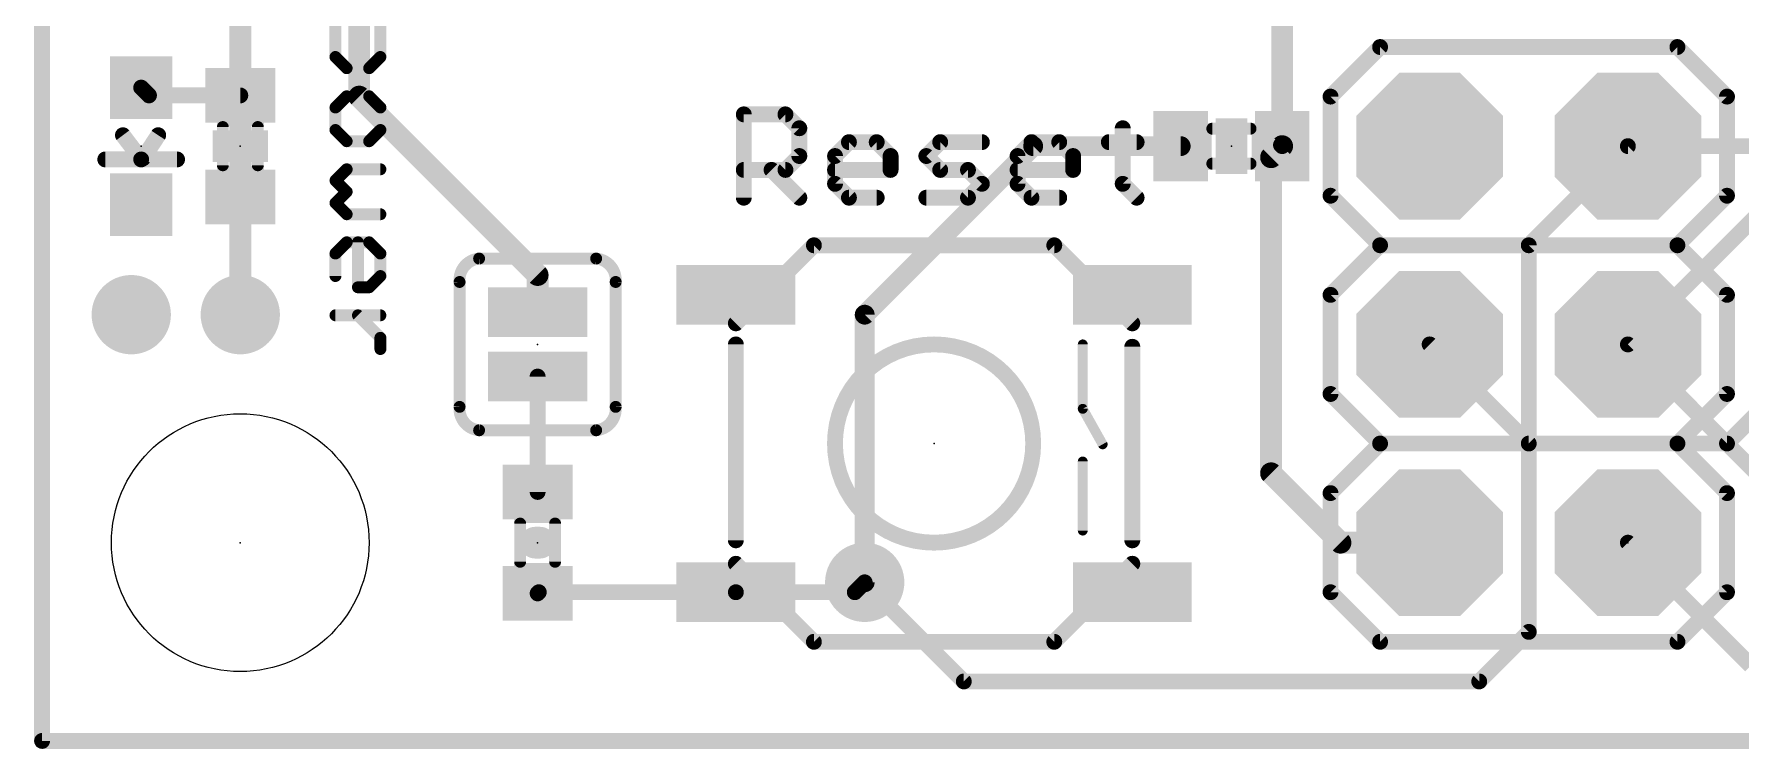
# Model space of a CAD drawing. Extents: x -1 to 63.6, y -0.1 to 40.7.
# Drawn here: x -0.1 to 21.77, y -0.1 to 9.06 of the extents above; entities that cross this region are included whole.
import ezdxf

# ---------------------------------------------------------------- set-up
doc = ezdxf.new("R2010")
doc.units = 0
for name, color, linetype in [('1', 12, 'CONTINUOUS'), ('16', 132, 'CONTINUOUS'), ('17', 110, 'CONTINUOUS'), ('18', 110, 'CONTINUOUS'), ('20', 53, 'CONTINUOUS'), ('21', 41, 'CONTINUOUS'), ('23', 53, 'CONTINUOUS'), ('51', 53, 'CONTINUOUS')]:
    doc.layers.add(name, color=color, linetype=linetype)

# ---------------------------------------------------------------- blocks, each defined once
blk = doc.blocks.new('RECT')
blk.add_solid([(-0.5, -0.5), (0.5, -0.5), (-0.5, 0.5), (0.5, 0.5)])
blk = doc.blocks.new('OCTAGONP')
at = {"const_width": 0.5}
blk.add_lwpolyline([(-0.25, -0.1036), (-0.25, 0.1036), (-0.1036, 0.25), (0.1036, 0.25), (0.25, 0.1036), (0.25, -0.1036), (0.1036, -0.25), (-0.1036, -0.25), (-0.25, -0.1036), (-0.25, 0.1036)], dxfattribs=at)
blk = doc.blocks.new('ROUNDV')
at = {"const_width": 0.5}
blk.add_lwpolyline([(0, -0.25, 1), (0, 0.25, 1), (0, -0.25)], format="xyb", dxfattribs=at)

msp = doc.modelspace()

# ---------------------------------------------------------------- linework, layer by layer
at = {"layer": '1'}
for points, const_width in [([(0, 40.64), (0, 0)], 0.2032), ([(4.064, 8.255), (4.064, 18.542)], 0.2794), ([(15.89, 13.48), (15.89, 7.62)], 0.2794), ([(1.27, 8.37), (1.37, 8.27)], 0.2032), ([(1.37, 8.27), (2.54, 8.27)], 0.2032), ([(6.35, 5.969), (4.064, 8.255)], 0.2794), ([(10.541, 5.461), (12.7, 7.62)], 0.254), ([(12.7, 7.62), (14.59, 7.62)], 0.254), ([(15.89, 7.62), (15.748, 7.478)], 0.2794), ([(15.89, 7.62), (15.875, 7.635)], 0.2032), ([(20.32, 7.62), (26.2382, 7.62)], 0.2032), ([(15.748, 7.478), (15.748, 3.429)], 0.2794), ([(2.54, 6.97), (2.54, 5.461)], 0.2794), ([(21.59, 3.81), (24.13, 6.35)], 0.2032), ([(6.35, 5.4919), (6.35, 5.969)], 0.2794), ([(10.541, 2.032), (10.541, 5.461)], 0.254), ([(19.05, 3.81), (17.78, 5.08)], 0.2032), ([(6.35, 4.6681), (6.35, 3.19)], 0.2032), ([(19.05, 3.81), (21.59, 3.81)], 0.2032), ([(15.748, 3.429), (16.637, 2.54)], 0.2794), ([(16.637, 2.54), (17.78, 2.54)], 0.2794), ([(6.35, 1.89), (6.365, 1.905)], 0.2032), ([(6.365, 1.905), (8.89, 1.905)], 0.2032), ([(8.89, 1.905), (10.414, 1.905)], 0.2032), ([(10.414, 1.905), (10.541, 2.032)], 0.2032), ([(0, 0), (63.5, 0)], 0.2032)]:
    msp.add_lwpolyline(points, dxfattribs=dict(at, const_width=const_width))
for points, const_width in [([(1.3059, 8.4059, 1), (1.2341, 8.3341)], 0.1016), ([(1.37, 8.3208, 1), (1.37, 8.2192)], 0.1016), ([(1.3341, 8.2341, 1), (1.4059, 8.3059)], 0.1016), ([(2.54, 8.2192, 1), (2.54, 8.3208)], 0.1016), ([(4.1134, 8.3044, 1), (4.0146, 8.2056)], 0.1397), ([(3.9941, 8.255, 1), (4.1338, 8.255)], 0.1397), ([(12.7, 7.6835, 1), (12.7, 7.5565)], 0.127), ([(12.7449, 7.5751, 1), (12.6551, 7.6649)], 0.127), ([(14.59, 7.5565, 1), (14.59, 7.6835)], 0.127), ([(15.8201, 7.62, 1), (15.9599, 7.62)], 0.1397), ([(15.9394, 7.5706, 1), (15.8406, 7.6694)], 0.1397), ([(15.9109, 7.6709, 1), (15.8391, 7.5991)], 0.1016), ([(15.8541, 7.5841, 1), (15.9259, 7.6559)], 0.1016), ([(20.32, 7.6708, 1), (20.32, 7.5692)], 0.1016), ([(15.8179, 7.478, 1), (15.6782, 7.478)], 0.1397), ([(15.6986, 7.5274, 1), (15.7974, 7.4286)], 0.1397), ([(2.6099, 6.97, 1), (2.4701, 6.97)], 0.1397), ([(6.4199, 5.969, 1), (6.2802, 5.969)], 0.1397), ([(6.3006, 5.9196, 1), (6.3994, 6.0184)], 0.1397), ([(2.4701, 5.461, 1), (2.6099, 5.461)], 0.1397), ([(6.2802, 5.4919, 1), (6.4199, 5.4919)], 0.1397), ([(10.6045, 5.461, 1), (10.4775, 5.461)], 0.127), ([(10.4961, 5.5059, 1), (10.5859, 5.4161)], 0.127), ([(17.8159, 5.1159, 1), (17.7441, 5.0441)], 0.1016), ([(6.4008, 4.6681, 1), (6.2992, 4.6681)], 0.1016), ([(19.05, 3.8608, 1), (19.05, 3.7592)], 0.1016), ([(19.0141, 3.7741, 1), (19.0859, 3.8459)], 0.1016), ([(21.5541, 3.8459, 1), (21.6259, 3.7741)], 0.1016), ([(21.59, 3.7592, 1), (21.59, 3.8608)], 0.1016), ([(15.7974, 3.4784, 1), (15.6986, 3.3796)], 0.1397), ([(15.6782, 3.429, 1), (15.8179, 3.429)], 0.1397), ([(6.2992, 3.19, 1), (6.4008, 3.19)], 0.1016), ([(16.637, 2.6099, 1), (16.637, 2.4701)], 0.1397), ([(16.5876, 2.4906, 1), (16.6864, 2.5894)], 0.1397), ([(17.78, 2.4701, 1), (17.78, 2.6099)], 0.1397), ([(6.3141, 1.9259, 1), (6.3859, 1.8541)], 0.1016), ([(6.365, 1.9558, 1), (6.365, 1.8542)], 0.1016), ([(6.4009, 1.8691, 1), (6.3291, 1.9409)], 0.1016), ([(8.89, 1.9558, 1), (8.89, 1.8542)], 0.1016), ([(8.89, 1.8542, 1), (8.89, 1.9558)], 0.1016), ([(10.3781, 1.9409, 1), (10.4499, 1.8691)], 0.1016), ([(10.414, 1.8542, 1), (10.414, 1.9558)], 0.1016), ([(10.4775, 2.032, 1), (10.6045, 2.032)], 0.127), ([(10.5769, 1.9961, 1), (10.5051, 2.0679)], 0.1016), ([(0, 0.0508, 1), (0, -0.0508)], 0.1016), ([(-0.0508, 0, 1), (0.0508, 0)], 0.1016)]:
    msp.add_lwpolyline(points, format="xyb", dxfattribs=dict(at, const_width=const_width))
at = {"layer": '16'}
for points, const_width in [([(0, 0), (0, 40.64)], 0.2032), ([(2.54, 5.461), (2.54, 12.7)], 0.2794), ([(20.32, 5.08), (24.13, 8.89)], 0.2032), ([(19.05, 6.35), (20.32, 7.62)], 0.2032), ([(19.05, 1.397), (19.05, 6.35)], 0.2032), ([(23.3426, 2.0574), (20.32, 5.08)], 0.2032), ([(21.8948, 0.9652), (20.32, 2.54)], 0.2032), ([(10.541, 2.032), (11.811, 0.762)], 0.2032), ([(18.415, 0.762), (19.05, 1.397)], 0.2032), ([(11.811, 0.762), (18.415, 0.762)], 0.2032), ([(63.5, 0), (0, 0)], 0.2032)]:
    msp.add_lwpolyline(points, dxfattribs=dict(at, const_width=const_width))
for points, const_width in [([(20.3559, 7.5841, 1), (20.2841, 7.6559)], 0.1016), ([(19.1008, 6.35, 1), (18.9992, 6.35)], 0.1016), ([(19.0141, 6.3859, 1), (19.0859, 6.3141)], 0.1016), ([(2.4701, 5.461, 1), (2.6099, 5.461)], 0.1397), ([(20.3559, 5.1159, 1), (20.2841, 5.0441)], 0.1016), ([(20.2841, 5.1159, 1), (20.3559, 5.0441)], 0.1016), ([(20.3559, 2.5759, 1), (20.2841, 2.5041)], 0.1016), ([(10.5769, 2.0679, 1), (10.5051, 1.9961)], 0.1016), ([(18.9992, 1.397, 1), (19.1008, 1.397)], 0.1016), ([(19.0859, 1.3611, 1), (19.0141, 1.4329)], 0.1016), ([(11.811, 0.8128, 1), (11.811, 0.7112)], 0.1016), ([(11.7751, 0.7261, 1), (11.8469, 0.7979)], 0.1016), ([(18.3791, 0.7979, 1), (18.4509, 0.7261)], 0.1016), ([(18.415, 0.7112, 1), (18.415, 0.8128)], 0.1016), ([(0, 0.0508, 1), (0, -0.0508)], 0.1016), ([(-0.0508, 0, 1), (0.0508, 0)], 0.1016)]:
    msp.add_lwpolyline(points, format="xyb", dxfattribs=dict(at, const_width=const_width))
at = {"layer": '20', "const_width": 0.2032}
for points in [[(0, 40.64), (0, 0)], [(0, 0), (63.5, 0)]]:
    msp.add_lwpolyline(points, dxfattribs=at)
at = {"layer": '20', "const_width": 0.1016}
for points in [[(0, 0.0508, 1), (0, -0.0508)], [(-0.0508, 0, 1), (0.0508, 0)]]:
    msp.add_lwpolyline(points, format="xyb", dxfattribs=at)
at = {"layer": '20'}
msp.add_circle((2.54, 2.54), 1.651, dxfattribs=at)
at = {"layer": '21'}
for points, const_width in [([(3.7592, 8.7626), (3.7592, 9.1948)], 0.1524), ([(4.3354, 9.1948), (4.3354, 8.7626)], 0.1524), ([(16.51, 8.255), (17.145, 8.89)], 0.2032), ([(17.145, 8.89), (20.955, 8.89)], 0.2032), ([(21.59, 8.255), (20.955, 8.89)], 0.2032), ([(3.9033, 8.6186), (3.7592, 8.7626)], 0.1524), ([(4.3354, 8.7626), (4.1914, 8.6186)], 0.1524), ([(4.1914, 8.6186), (3.9033, 8.6186)], 0.1524), ([(3.9033, 8.2593), (3.7592, 8.1152)], 0.1524), ([(4.1914, 8.2593), (3.9033, 8.2593)], 0.1524), ([(4.3354, 8.1152), (4.1914, 8.2593)], 0.1524), ([(16.51, 6.985), (16.51, 8.255)], 0.2032), ([(21.59, 6.985), (21.59, 8.255)], 0.2032), ([(3.7592, 8.1152), (3.7592, 7.8271)], 0.1524), ([(4.3354, 7.8271), (4.3354, 8.1152)], 0.1524), ([(8.9916, 6.9596), (8.9916, 8.0273)], 0.2032), ([(8.9916, 8.0273), (9.5255, 8.0273)], 0.2032), ([(9.5255, 8.0273), (9.7034, 7.8494)], 0.2032), ([(3.7592, 7.8271), (3.9033, 7.6831)], 0.1524), ([(4.1914, 7.6831), (4.3354, 7.8271)], 0.1524), ([(9.7034, 7.8494), (9.7034, 7.4935)], 0.2032), ([(13.8471, 7.8494), (13.8471, 7.1376)], 0.2032), ([(1.27, 7.45), (1.0362, 7.76)], 0.2032), ([(1.2954, 7.4654), (1.4884, 7.76)], 0.2032), ([(3.9033, 7.6831), (4.1914, 7.6831)], 0.1524), ([(10.161, 7.4935), (10.3389, 7.6714)], 0.2032), ([(10.3389, 7.6714), (10.6949, 7.6714)], 0.2032), ([(10.6949, 7.6714), (10.8728, 7.4935)], 0.2032), ([(11.3304, 7.4935), (11.5083, 7.6714)], 0.2032), ([(11.5083, 7.6714), (12.0422, 7.6714)], 0.2032), ([(12.4998, 7.4935), (12.6777, 7.6714)], 0.2032), ([(12.6777, 7.6714), (13.0336, 7.6714)], 0.2032), ([(13.0336, 7.6714), (13.2116, 7.4935)], 0.2032), ([(13.6692, 7.6714), (14.0251, 7.6714)], 0.2032), ([(0.81, 7.45), (1.27, 7.45)], 0.2032), ([(1.73, 7.45), (1.27, 7.45)], 0.2032), ([(9.7034, 7.4935), (9.5255, 7.3155)], 0.2032), ([(10.161, 7.1376), (10.161, 7.4935)], 0.2032), ([(10.8728, 7.4935), (10.8728, 7.3155)], 0.2032), ([(11.5083, 7.3155), (11.3304, 7.4935)], 0.2032), ([(12.4998, 7.1376), (12.4998, 7.4935)], 0.2032), ([(13.2116, 7.4935), (13.2116, 7.3155)], 0.2032), ([(3.9033, 7.3238), (3.7592, 7.1797)], 0.1524), ([(3.7592, 7.1797), (3.9033, 7.0357)], 0.1524), ([(4.3354, 7.3238), (3.9033, 7.3238)], 0.1524), ([(9.5255, 7.3155), (8.9916, 7.3155)], 0.2032), ([(9.3475, 7.3155), (9.7034, 6.9596)], 0.2032), ([(10.8728, 7.3155), (10.161, 7.3155)], 0.2032), ([(10.3389, 6.9596), (10.161, 7.1376)], 0.2032), ([(11.8643, 7.3155), (11.5083, 7.3155)], 0.2032), ([(12.0422, 7.1376), (11.8643, 7.3155)], 0.2032), ([(11.8643, 6.9596), (12.0422, 7.1376)], 0.2032), ([(13.2116, 7.3155), (12.4998, 7.3155)], 0.2032), ([(12.6777, 6.9596), (12.4998, 7.1376)], 0.2032), ([(13.8471, 7.1376), (14.0251, 6.9596)], 0.2032), ([(3.9033, 7.0357), (3.7592, 6.8916)], 0.1524), ([(10.6949, 6.9596), (10.3389, 6.9596)], 0.2032), ([(11.3304, 6.9596), (11.8643, 6.9596)], 0.2032), ([(13.0336, 6.9596), (12.6777, 6.9596)], 0.2032), ([(17.145, 6.35), (16.51, 6.985)], 0.2032), ([(20.955, 6.35), (21.59, 6.985)], 0.2032), ([(3.7592, 6.8916), (3.9033, 6.7475)], 0.1524), ([(3.9033, 6.7475), (4.3354, 6.7475)], 0.1524), ([(3.7592, 6.2442), (3.9033, 6.3882)], 0.1524), ([(3.9033, 6.3882), (4.1914, 6.3882)], 0.1524), ([(4.0473, 5.812), (4.0473, 6.3882)], 0.1524), ([(4.1914, 6.3882), (4.3354, 6.2442)], 0.1524), ([(9.89, 6.35), (12.97, 6.35)], 0.2032), ([(16.51, 5.715), (17.145, 6.35)], 0.2032), ([(17.145, 6.35), (20.955, 6.35)], 0.2032), ([(21.59, 5.715), (20.955, 6.35)], 0.2032), ([(3.7592, 5.9561), (3.7592, 6.2442)], 0.1524), ([(4.3354, 6.2442), (4.3354, 5.9561)], 0.1524), ([(7.1, 6.18), (5.6, 6.18)], 0.1524), ([(4.3354, 5.9561), (4.1914, 5.812)], 0.1524), ([(5.35, 4.28), (5.35, 5.88)], 0.1524), ([(7.35, 5.88), (7.35, 4.28)], 0.1524), ([(4.1914, 5.812), (4.0473, 5.812)], 0.1524), ([(16.51, 4.445), (16.51, 5.715)], 0.2032), ([(21.59, 4.445), (21.59, 5.715)], 0.2032), ([(3.7592, 5.4527), (4.3354, 5.4527)], 0.1524), ([(4.0473, 5.4527), (4.3354, 5.1646)], 0.1524), ([(4.3354, 5.1646), (4.3354, 5.0206)], 0.1524), ([(8.89, 2.57), (8.89, 5.08)], 0.2032), ([(13.97, 5.05), (13.97, 2.57)], 0.2032), ([(17.145, 3.81), (16.51, 4.445)], 0.2032), ([(20.955, 3.81), (21.59, 4.445)], 0.2032), ([(7.1, 3.98), (5.6, 3.98)], 0.1524), ([(16.51, 3.175), (17.145, 3.81)], 0.2032), ([(17.145, 3.81), (20.955, 3.81)], 0.2032), ([(21.59, 3.175), (20.955, 3.81)], 0.2032), ([(16.51, 1.905), (16.51, 3.175)], 0.2032), ([(21.59, 1.905), (21.59, 3.175)], 0.2032), ([(6.3805, 2.54), (6.3195, 2.54)], 0.4064), ([(17.145, 1.27), (16.51, 1.905)], 0.2032), ([(20.955, 1.27), (21.59, 1.905)], 0.2032), ([(12.97, 1.27), (9.89, 1.27)], 0.2032), ([(20.955, 1.27), (17.145, 1.27)], 0.2032)]:
    msp.add_lwpolyline(points, dxfattribs=dict(at, const_width=const_width))
for points, const_width in [([(17.145, 8.9408, 1), (17.145, 8.8392)], 0.1016), ([(17.1809, 8.8541, 1), (17.1091, 8.9259)], 0.1016), ([(20.9909, 8.9259, 1), (20.9191, 8.8541)], 0.1016), ([(20.955, 8.8392, 1), (20.955, 8.9408)], 0.1016), ([(3.7861, 8.7896, 1), (3.7323, 8.7357)], 0.0762), ([(3.7211, 8.7626, 1), (3.7973, 8.7626)], 0.0762), ([(4.2973, 8.7626, 1), (4.3735, 8.7626)], 0.0762), ([(4.3624, 8.7357, 1), (4.3085, 8.7896)], 0.0762), ([(3.9033, 8.6567, 1), (3.9033, 8.5805)], 0.0762), ([(3.8763, 8.5916, 1), (3.9302, 8.6455)], 0.0762), ([(4.1644, 8.6455, 1), (4.2183, 8.5916)], 0.0762), ([(4.1914, 8.5805, 1), (4.1914, 8.6567)], 0.0762), ([(3.9033, 8.2974, 1), (3.9033, 8.2212)], 0.0762), ([(3.9302, 8.2323, 1), (3.8763, 8.2862)], 0.0762), ([(4.2183, 8.2862, 1), (4.1644, 8.2323)], 0.0762), ([(4.1914, 8.2212, 1), (4.1914, 8.2974)], 0.0762), ([(16.5608, 8.255, 1), (16.4592, 8.255)], 0.1016), ([(16.4741, 8.2909, 1), (16.5459, 8.2191)], 0.1016), ([(21.6408, 8.255, 1), (21.5392, 8.255)], 0.1016), ([(21.5541, 8.2191, 1), (21.6259, 8.2909)], 0.1016), ([(3.7973, 8.1152, 1), (3.7211, 8.1152)], 0.0762), ([(3.7323, 8.1422, 1), (3.7861, 8.0883)], 0.0762), ([(4.3735, 8.1152, 1), (4.2973, 8.1152)], 0.0762), ([(4.3085, 8.0883, 1), (4.3624, 8.1422)], 0.0762), ([(9.0424, 8.0273, 1), (8.9408, 8.0273)], 0.1016), ([(8.9916, 8.0781, 1), (8.9916, 7.9765)], 0.1016), ([(9.5614, 8.0632, 1), (9.4895, 7.9914)], 0.1016), ([(9.5255, 7.9765, 1), (9.5255, 8.0781)], 0.1016), ([(3.7861, 7.8541, 1), (3.7323, 7.8002)], 0.0762), ([(4.3624, 7.8002, 1), (4.3085, 7.8541)], 0.0762), ([(9.7542, 7.8494, 1), (9.6526, 7.8494)], 0.1016), ([(9.6675, 7.8134, 1), (9.7393, 7.8853)], 0.1016), ([(13.8979, 7.8494, 1), (13.7963, 7.8494)], 0.1016), ([(1.0768, 7.7906, 1), (0.9956, 7.7294)], 0.1016), ([(1.5309, 7.7322, 1), (1.4459, 7.7878)], 0.1016), ([(3.7211, 7.8271, 1), (3.7973, 7.8271)], 0.0762), ([(3.9033, 7.7212, 1), (3.9033, 7.645)], 0.0762), ([(3.8763, 7.6561, 1), (3.9302, 7.71)], 0.0762), ([(4.1644, 7.71, 1), (4.2183, 7.6561)], 0.0762), ([(4.1914, 7.645, 1), (4.1914, 7.7212)], 0.0762), ([(4.2973, 7.8271, 1), (4.3735, 7.8271)], 0.0762), ([(10.3389, 7.7222, 1), (10.3389, 7.6206)], 0.1016), ([(10.3749, 7.6355, 1), (10.303, 7.7073)], 0.1016), ([(10.7308, 7.7073, 1), (10.6589, 7.6355)], 0.1016), ([(10.6949, 7.6206, 1), (10.6949, 7.7222)], 0.1016), ([(11.5083, 7.7222, 1), (11.5083, 7.6206)], 0.1016), ([(11.5443, 7.6355, 1), (11.4724, 7.7073)], 0.1016), ([(12.0422, 7.6206, 1), (12.0422, 7.7222)], 0.1016), ([(12.6777, 7.7222, 1), (12.6777, 7.6206)], 0.1016), ([(12.7137, 7.6355, 1), (12.6418, 7.7073)], 0.1016), ([(13.0696, 7.7073, 1), (12.9977, 7.6355)], 0.1016), ([(13.0336, 7.6206, 1), (13.0336, 7.7222)], 0.1016), ([(13.6692, 7.7222, 1), (13.6692, 7.6206)], 0.1016), ([(14.0251, 7.6206, 1), (14.0251, 7.7222)], 0.1016), ([(0.81, 7.5008, 1), (0.81, 7.3992)], 0.1016), ([(1.27, 7.5008, 1), (1.27, 7.3992)], 0.1016), ([(1.2294, 7.4194, 1), (1.3106, 7.4806)], 0.1016), ([(1.2529, 7.4932, 1), (1.3379, 7.4376)], 0.1016), ([(1.27, 7.3992, 1), (1.27, 7.5008)], 0.1016), ([(1.73, 7.3992, 1), (1.73, 7.5008)], 0.1016), ([(9.6526, 7.4935, 1), (9.7542, 7.4935)], 0.1016), ([(9.7393, 7.4575, 1), (9.6675, 7.5294)], 0.1016), ([(10.2118, 7.4935, 1), (10.1102, 7.4935)], 0.1016), ([(10.1251, 7.5294, 1), (10.1969, 7.4575)], 0.1016), ([(10.9236, 7.4935, 1), (10.822, 7.4935)], 0.1016), ([(10.8369, 7.4575, 1), (10.9087, 7.5294)], 0.1016), ([(11.3663, 7.5294, 1), (11.2945, 7.4575)], 0.1016), ([(11.2945, 7.5294, 1), (11.3663, 7.4575)], 0.1016), ([(12.5506, 7.4935, 1), (12.449, 7.4935)], 0.1016), ([(12.4639, 7.5294, 1), (12.5357, 7.4575)], 0.1016), ([(13.2624, 7.4935, 1), (13.1608, 7.4935)], 0.1016), ([(13.1757, 7.4575, 1), (13.2475, 7.5294)], 0.1016), ([(3.7861, 7.2066, 1), (3.7323, 7.1528)], 0.0762), ([(3.7323, 7.2066, 1), (3.7861, 7.1528)], 0.0762), ([(3.9033, 7.3619, 1), (3.9033, 7.2857)], 0.0762), ([(3.9302, 7.2968, 1), (3.8763, 7.3507)], 0.0762), ([(4.3354, 7.2857, 1), (4.3354, 7.3619)], 0.0762), ([(8.9916, 7.3663, 1), (8.9916, 7.2647)], 0.1016), ([(9.3834, 7.3514, 1), (9.3116, 7.2796)], 0.1016), ([(9.4895, 7.3514, 1), (9.5614, 7.2796)], 0.1016), ([(9.5255, 7.2647, 1), (9.5255, 7.3663)], 0.1016), ([(10.161, 7.3663, 1), (10.161, 7.2647)], 0.1016), ([(10.1969, 7.1735, 1), (10.1251, 7.1016)], 0.1016), ([(10.822, 7.3155, 1), (10.9236, 7.3155)], 0.1016), ([(10.8728, 7.2647, 1), (10.8728, 7.3663)], 0.1016), ([(11.5083, 7.3663, 1), (11.5083, 7.2647)], 0.1016), ([(11.4724, 7.2796, 1), (11.5443, 7.3514)], 0.1016), ([(11.9002, 7.3514, 1), (11.8283, 7.2796)], 0.1016), ([(11.8643, 7.2647, 1), (11.8643, 7.3663)], 0.1016), ([(12.0781, 7.1016, 1), (12.0063, 7.1735)], 0.1016), ([(12.0063, 7.1016, 1), (12.0781, 7.1735)], 0.1016), ([(12.4998, 7.3663, 1), (12.4998, 7.2647)], 0.1016), ([(12.5357, 7.1735, 1), (12.4639, 7.1016)], 0.1016), ([(13.1608, 7.3155, 1), (13.2624, 7.3155)], 0.1016), ([(13.2116, 7.2647, 1), (13.2116, 7.3663)], 0.1016), ([(13.8831, 7.1735, 1), (13.8112, 7.1016)], 0.1016), ([(3.9302, 7.0087, 1), (3.8763, 7.0626)], 0.0762), ([(3.8763, 7.0087, 1), (3.9302, 7.0626)], 0.0762), ([(8.9408, 6.9596, 1), (9.0424, 6.9596)], 0.1016), ([(9.6675, 6.9237, 1), (9.7393, 6.9955)], 0.1016), ([(10.1102, 7.1376, 1), (10.2118, 7.1376)], 0.1016), ([(10.3389, 7.0104, 1), (10.3389, 6.9088)], 0.1016), ([(10.303, 6.9237, 1), (10.3749, 6.9955)], 0.1016), ([(10.6949, 6.9088, 1), (10.6949, 7.0104)], 0.1016), ([(11.3304, 7.0104, 1), (11.3304, 6.9088)], 0.1016), ([(11.8283, 6.9955, 1), (11.9002, 6.9237)], 0.1016), ([(11.8643, 6.9088, 1), (11.8643, 7.0104)], 0.1016), ([(12.449, 7.1376, 1), (12.5506, 7.1376)], 0.1016), ([(12.6777, 7.0104, 1), (12.6777, 6.9088)], 0.1016), ([(12.6418, 6.9237, 1), (12.7137, 6.9955)], 0.1016), ([(13.0336, 6.9088, 1), (13.0336, 7.0104)], 0.1016), ([(13.7963, 7.1376, 1), (13.8979, 7.1376)], 0.1016), ([(13.9892, 6.9237, 1), (14.061, 6.9955)], 0.1016), ([(16.5459, 7.0209, 1), (16.4741, 6.9491)], 0.1016), ([(16.4592, 6.985, 1), (16.5608, 6.985)], 0.1016), ([(21.5392, 6.985, 1), (21.6408, 6.985)], 0.1016), ([(21.6259, 6.9491, 1), (21.5541, 7.0209)], 0.1016), ([(3.7861, 6.9185, 1), (3.7323, 6.8647)], 0.0762), ([(3.7323, 6.9185, 1), (3.7861, 6.8647)], 0.0762), ([(3.9033, 6.7856, 1), (3.9033, 6.7094)], 0.0762), ([(3.8763, 6.7206, 1), (3.9302, 6.7745)], 0.0762), ([(4.3354, 6.7094, 1), (4.3354, 6.7856)], 0.0762), ([(3.9033, 6.4263, 1), (3.9033, 6.3501)], 0.0762), ([(3.9302, 6.3613, 1), (3.8763, 6.4152)], 0.0762), ([(4.0854, 6.3882, 1), (4.0092, 6.3882)], 0.0762), ([(4.2183, 6.4152, 1), (4.1644, 6.3613)], 0.0762), ([(4.1914, 6.3501, 1), (4.1914, 6.4263)], 0.0762), ([(9.89, 6.4008, 1), (9.89, 6.2992)], 0.1016), ([(12.97, 6.2992, 1), (12.97, 6.4008)], 0.1016), ([(17.145, 6.4008, 1), (17.145, 6.2992)], 0.1016), ([(17.1809, 6.3141, 1), (17.1091, 6.3859)], 0.1016), ([(17.1091, 6.3141, 1), (17.1809, 6.3859)], 0.1016), ([(20.9909, 6.3859, 1), (20.9191, 6.3141)], 0.1016), ([(20.9191, 6.3859, 1), (20.9909, 6.3141)], 0.1016), ([(20.955, 6.2992, 1), (20.955, 6.4008)], 0.1016), ([(3.7973, 6.2442, 1), (3.7211, 6.2442)], 0.0762), ([(3.7323, 6.2711, 1), (3.7861, 6.2172)], 0.0762), ([(4.3735, 6.2442, 1), (4.2973, 6.2442)], 0.0762), ([(4.3085, 6.2172, 1), (4.3624, 6.2711)], 0.0762), ([(5.6, 6.18, 0.4142), (5.35, 5.88)], 0.1524), ([(5.6, 6.2181, 1), (5.6, 6.1419)], 0.0762), ([(5.6034, 6.1421, 1), (5.5966, 6.2179)], 0.0762), ([(7.35, 5.88, 0.4142), (7.1, 6.18)], 0.1524), ([(7.1034, 6.2179, 1), (7.0966, 6.1421)], 0.0762), ([(7.1, 6.1419, 1), (7.1, 6.2181)], 0.0762), ([(3.7211, 5.9561, 1), (3.7973, 5.9561)], 0.0762), ([(4.2973, 5.9561, 1), (4.3735, 5.9561)], 0.0762), ([(4.3624, 5.9291, 1), (4.3085, 5.983)], 0.0762), ([(5.3881, 5.88, 1), (5.3119, 5.88)], 0.0762), ([(5.3121, 5.8766, 1), (5.3879, 5.8834)], 0.0762), ([(7.3881, 5.88, 1), (7.3119, 5.88)], 0.0762), ([(7.3121, 5.8834, 1), (7.3879, 5.8766)], 0.0762), ([(4.0473, 5.8501, 1), (4.0473, 5.7739)], 0.0762), ([(4.0092, 5.812, 1), (4.0854, 5.812)], 0.0762), ([(4.1644, 5.839, 1), (4.2183, 5.7851)], 0.0762), ([(4.1914, 5.7739, 1), (4.1914, 5.8501)], 0.0762), ([(16.5608, 5.715, 1), (16.4592, 5.715)], 0.1016), ([(16.4741, 5.7509, 1), (16.5459, 5.6791)], 0.1016), ([(21.6408, 5.715, 1), (21.5392, 5.715)], 0.1016), ([(21.5541, 5.6791, 1), (21.6259, 5.7509)], 0.1016), ([(3.7592, 5.4908, 1), (3.7592, 5.4146)], 0.0762), ([(4.0743, 5.4797, 1), (4.0204, 5.4258)], 0.0762), ([(4.3354, 5.4146, 1), (4.3354, 5.4908)], 0.0762), ([(4.3735, 5.1646, 1), (4.2973, 5.1646)], 0.0762), ([(4.2973, 5.0206, 1), (4.3735, 5.0206)], 0.0762), ([(4.3085, 5.1377, 1), (4.3624, 5.1916)], 0.0762), ([(8.9408, 5.08, 1), (8.8392, 5.08)], 0.1016), ([(11.43, 2.54, 1), (11.43, 5.08, 1), (11.43, 2.54)], 0.2032), ([(14.0208, 5.05, 1), (13.9192, 5.05)], 0.1016), ([(16.5459, 4.4809, 1), (16.4741, 4.4091)], 0.1016), ([(16.4592, 4.445, 1), (16.5608, 4.445)], 0.1016), ([(21.5392, 4.445, 1), (21.6408, 4.445)], 0.1016), ([(21.6259, 4.4091, 1), (21.5541, 4.4809)], 0.1016), ([(5.35, 4.28, 0.4142), (5.6, 3.98)], 0.1524), ([(5.3119, 4.28, 1), (5.3881, 4.28)], 0.0762), ([(5.3879, 4.2766, 1), (5.3121, 4.2834)], 0.0762), ([(7.1, 3.98, 0.4148), (7.35, 4.28)], 0.1524), ([(7.3879, 4.2835, 1), (7.3121, 4.2765)], 0.0762), ([(7.3119, 4.28, 1), (7.3881, 4.28)], 0.0762), ([(5.6, 4.0181, 1), (5.6, 3.9419)], 0.0762), ([(5.5966, 3.9421, 1), (5.6034, 4.0179)], 0.0762), ([(7.0966, 4.0179, 1), (7.1034, 3.9421)], 0.0762), ([(7.1, 3.9419, 1), (7.1, 4.0181)], 0.0762), ([(17.145, 3.8608, 1), (17.145, 3.7592)], 0.1016), ([(17.1809, 3.7741, 1), (17.1091, 3.8459)], 0.1016), ([(17.1091, 3.7741, 1), (17.1809, 3.8459)], 0.1016), ([(20.9909, 3.8459, 1), (20.9191, 3.7741)], 0.1016), ([(20.9191, 3.8459, 1), (20.9909, 3.7741)], 0.1016), ([(20.955, 3.7592, 1), (20.955, 3.8608)], 0.1016), ([(16.5608, 3.175, 1), (16.4592, 3.175)], 0.1016), ([(16.4741, 3.2109, 1), (16.5459, 3.1391)], 0.1016), ([(21.6408, 3.175, 1), (21.5392, 3.175)], 0.1016), ([(21.5541, 3.1391, 1), (21.6259, 3.2109)], 0.1016), ([(6.3195, 2.6416, 1), (6.3195, 2.4384)], 0.2032), ([(6.3805, 2.4384, 1), (6.3805, 2.6416)], 0.2032), ([(8.8392, 2.57, 1), (8.9408, 2.57)], 0.1016), ([(13.9192, 2.57, 1), (14.0208, 2.57)], 0.1016), ([(16.5459, 1.9409, 1), (16.4741, 1.8691)], 0.1016), ([(21.6259, 1.8691, 1), (21.5541, 1.9409)], 0.1016), ([(16.4592, 1.905, 1), (16.5608, 1.905)], 0.1016), ([(21.5392, 1.905, 1), (21.6408, 1.905)], 0.1016), ([(9.89, 1.3208, 1), (9.89, 1.2192)], 0.1016), ([(12.97, 1.2192, 1), (12.97, 1.3208)], 0.1016), ([(17.145, 1.3208, 1), (17.145, 1.2192)], 0.1016), ([(17.1091, 1.2341, 1), (17.1809, 1.3059)], 0.1016), ([(20.9191, 1.3059, 1), (20.9909, 1.2341)], 0.1016), ([(20.955, 1.2192, 1), (20.955, 1.3208)], 0.1016)]:
    msp.add_lwpolyline(points, format="xyb", dxfattribs=dict(at, const_width=const_width))
at = {"layer": '23'}
for p in [(1.27, 7.62), (2.54, 7.62), (15.24, 7.62), (6.35, 5.08), (11.43, 3.81), (2.54, 2.54), (6.35, 2.54), (20.32, 2.54)]:
    msp.add_point(p, dxfattribs=at)
at = {"layer": '51'}
for points, const_width in [([(2.316, 7.375), (2.316, 7.865)], 0.1524), ([(2.764, 7.865), (2.764, 7.375)], 0.1524), ([(14.995, 7.844), (15.485, 7.844)], 0.1524), ([(15.485, 7.396), (14.995, 7.396)], 0.1524), ([(8.89, 5.35), (9.89, 6.35)], 0.2032), ([(12.97, 6.35), (13.97, 5.35)], 0.2032), ([(13.335, 5.08), (13.335, 4.255)], 0.127), ([(13.335, 4.255), (13.59, 3.8)], 0.127), ([(13.335, 3.58), (13.335, 2.695)], 0.127), ([(6.126, 2.295), (6.126, 2.785)], 0.1524), ([(6.574, 2.785), (6.574, 2.295)], 0.1524), ([(9.89, 1.27), (8.89, 2.27)], 0.2032), ([(13.97, 2.27), (12.97, 1.27)], 0.2032)]:
    msp.add_lwpolyline(points, dxfattribs=dict(at, const_width=const_width))
for points, const_width in [([(2.3541, 7.865, 1), (2.2779, 7.865)], 0.0762), ([(2.8021, 7.865, 1), (2.7259, 7.865)], 0.0762), ([(14.995, 7.8821, 1), (14.995, 7.8059)], 0.0762), ([(15.485, 7.8059, 1), (15.485, 7.8821)], 0.0762), ([(14.995, 7.4341, 1), (14.995, 7.3579)], 0.0762), ([(15.485, 7.3579, 1), (15.485, 7.4341)], 0.0762), ([(2.2779, 7.375, 1), (2.3541, 7.375)], 0.0762), ([(2.7259, 7.375, 1), (2.8021, 7.375)], 0.0762), ([(9.9259, 6.3141, 1), (9.8541, 6.3859)], 0.1016), ([(13.0059, 6.3859, 1), (12.9341, 6.3141)], 0.1016), ([(8.8541, 5.3859, 1), (8.9259, 5.3141)], 0.1016), ([(13.9341, 5.3141, 1), (14.0059, 5.3859)], 0.1016), ([(13.3668, 5.08, 1), (13.3033, 5.08)], 0.0635), ([(13.3627, 4.2705, 1), (13.3073, 4.2395)], 0.0635), ([(13.3033, 4.255, 1), (13.3668, 4.255)], 0.0635), ([(13.5623, 3.7845, 1), (13.6177, 3.8155)], 0.0635), ([(13.3668, 3.58, 1), (13.3033, 3.58)], 0.0635), ([(6.1641, 2.785, 1), (6.0879, 2.785)], 0.0762), ([(6.6121, 2.785, 1), (6.5359, 2.785)], 0.0762), ([(13.3033, 2.695, 1), (13.3668, 2.695)], 0.0635), ([(6.0879, 2.295, 1), (6.1641, 2.295)], 0.0762), ([(6.5359, 2.295, 1), (6.6121, 2.295)], 0.0762), ([(8.9259, 2.3059, 1), (8.8541, 2.2341)], 0.1016), ([(14.0059, 2.2341, 1), (13.9341, 2.3059)], 0.1016), ([(9.8541, 1.2341, 1), (9.9259, 1.3059)], 0.1016), ([(12.9341, 1.3059, 1), (13.0059, 1.2341)], 0.1016)]:
    msp.add_lwpolyline(points, format="xyb", dxfattribs=dict(at, const_width=const_width))

# ---------------------------------------------------------------- block references
at = {"layer": '1'}
for p, xscale, yscale, rotation in [((1.27, 8.37), 0.8, 0.8, 180), ((2.54, 8.27), 0.7, 0.9, 90), ((1.27, 6.87), 0.8, 0.8, 180), ((2.54, 6.97), 0.7, 0.9, 90), ((8.89, 5.715), 0.762, 1.524, 90), ((13.97, 5.715), 0.762, 1.524, 90), ((6.35, 5.4919), 0.635, 1.27, 90), ((6.35, 4.6681), 0.635, 1.27, 90), ((6.35, 3.19), 0.7, 0.9, 270), ((6.35, 1.89), 0.7, 0.9, 270), ((8.89, 1.905), 0.762, 1.524, 90), ((13.97, 1.905), 0.762, 1.524, 90)]:
    msp.add_blockref('RECT', p, dxfattribs=dict(at, xscale=xscale, yscale=yscale, rotation=rotation))
at = {"layer": '1', "xscale": 0.7, "yscale": 0.9}
for p in [(14.59, 7.62), (15.89, 7.62)]:
    msp.add_blockref('RECT', p, dxfattribs=at)
at = {"layer": '17', "xscale": 1.8796, "yscale": 1.8796, "rotation": 90}
for p in [(17.78, 7.62), (17.78, 7.62), (20.32, 7.62), (20.32, 7.62), (17.78, 5.08), (17.78, 5.08), (20.32, 5.08), (20.32, 5.08), (17.78, 2.54), (17.78, 2.54), (20.32, 2.54), (20.32, 2.54)]:
    msp.add_blockref('OCTAGONP', p, dxfattribs=at)
at = {"layer": '18', "xscale": 1.016, "yscale": 1.016}
for p in [(1.143, 5.461), (1.143, 5.461), (2.54, 5.461), (2.54, 5.461), (10.541, 2.032), (10.541, 2.032)]:
    msp.add_blockref('ROUNDV', p, dxfattribs=at)
at = {"layer": '21', "xscale": 0.4064, "yscale": 0.7112}
msp.add_blockref('RECT', (15.24, 7.62), dxfattribs=at)
at = {"layer": '21', "xscale": 0.4064, "yscale": 0.7112, "rotation": 90}
msp.add_blockref('RECT', (2.54, 7.62), dxfattribs=at)
at = {"layer": '51'}
for p, xscale, yscale, rotation in [((2.5449, 8.0288), 0.3, 0.5999, 90), ((17.78, 7.62), 0.508, 0.508, 90), ((20.32, 7.62), 0.508, 0.508, 90), ((2.5449, 7.216), 0.3, 0.5999, 90), ((17.78, 5.08), 0.508, 0.508, 90), ((20.32, 5.08), 0.508, 0.508, 90), ((6.3452, 2.944), 0.3, 0.5999, 270), ((17.78, 2.54), 0.508, 0.508, 90), ((20.32, 2.54), 0.508, 0.508, 90), ((6.3452, 2.1312), 0.3, 0.5999, 270)]:
    msp.add_blockref('RECT', p, dxfattribs=dict(at, xscale=xscale, yscale=yscale, rotation=rotation))
at = {"layer": '51', "xscale": 0.3, "yscale": 0.5999}
for p in [(14.836, 7.6152), (15.6488, 7.6152)]:
    msp.add_blockref('RECT', p, dxfattribs=at)

doc.saveas('drawing.dxf')
